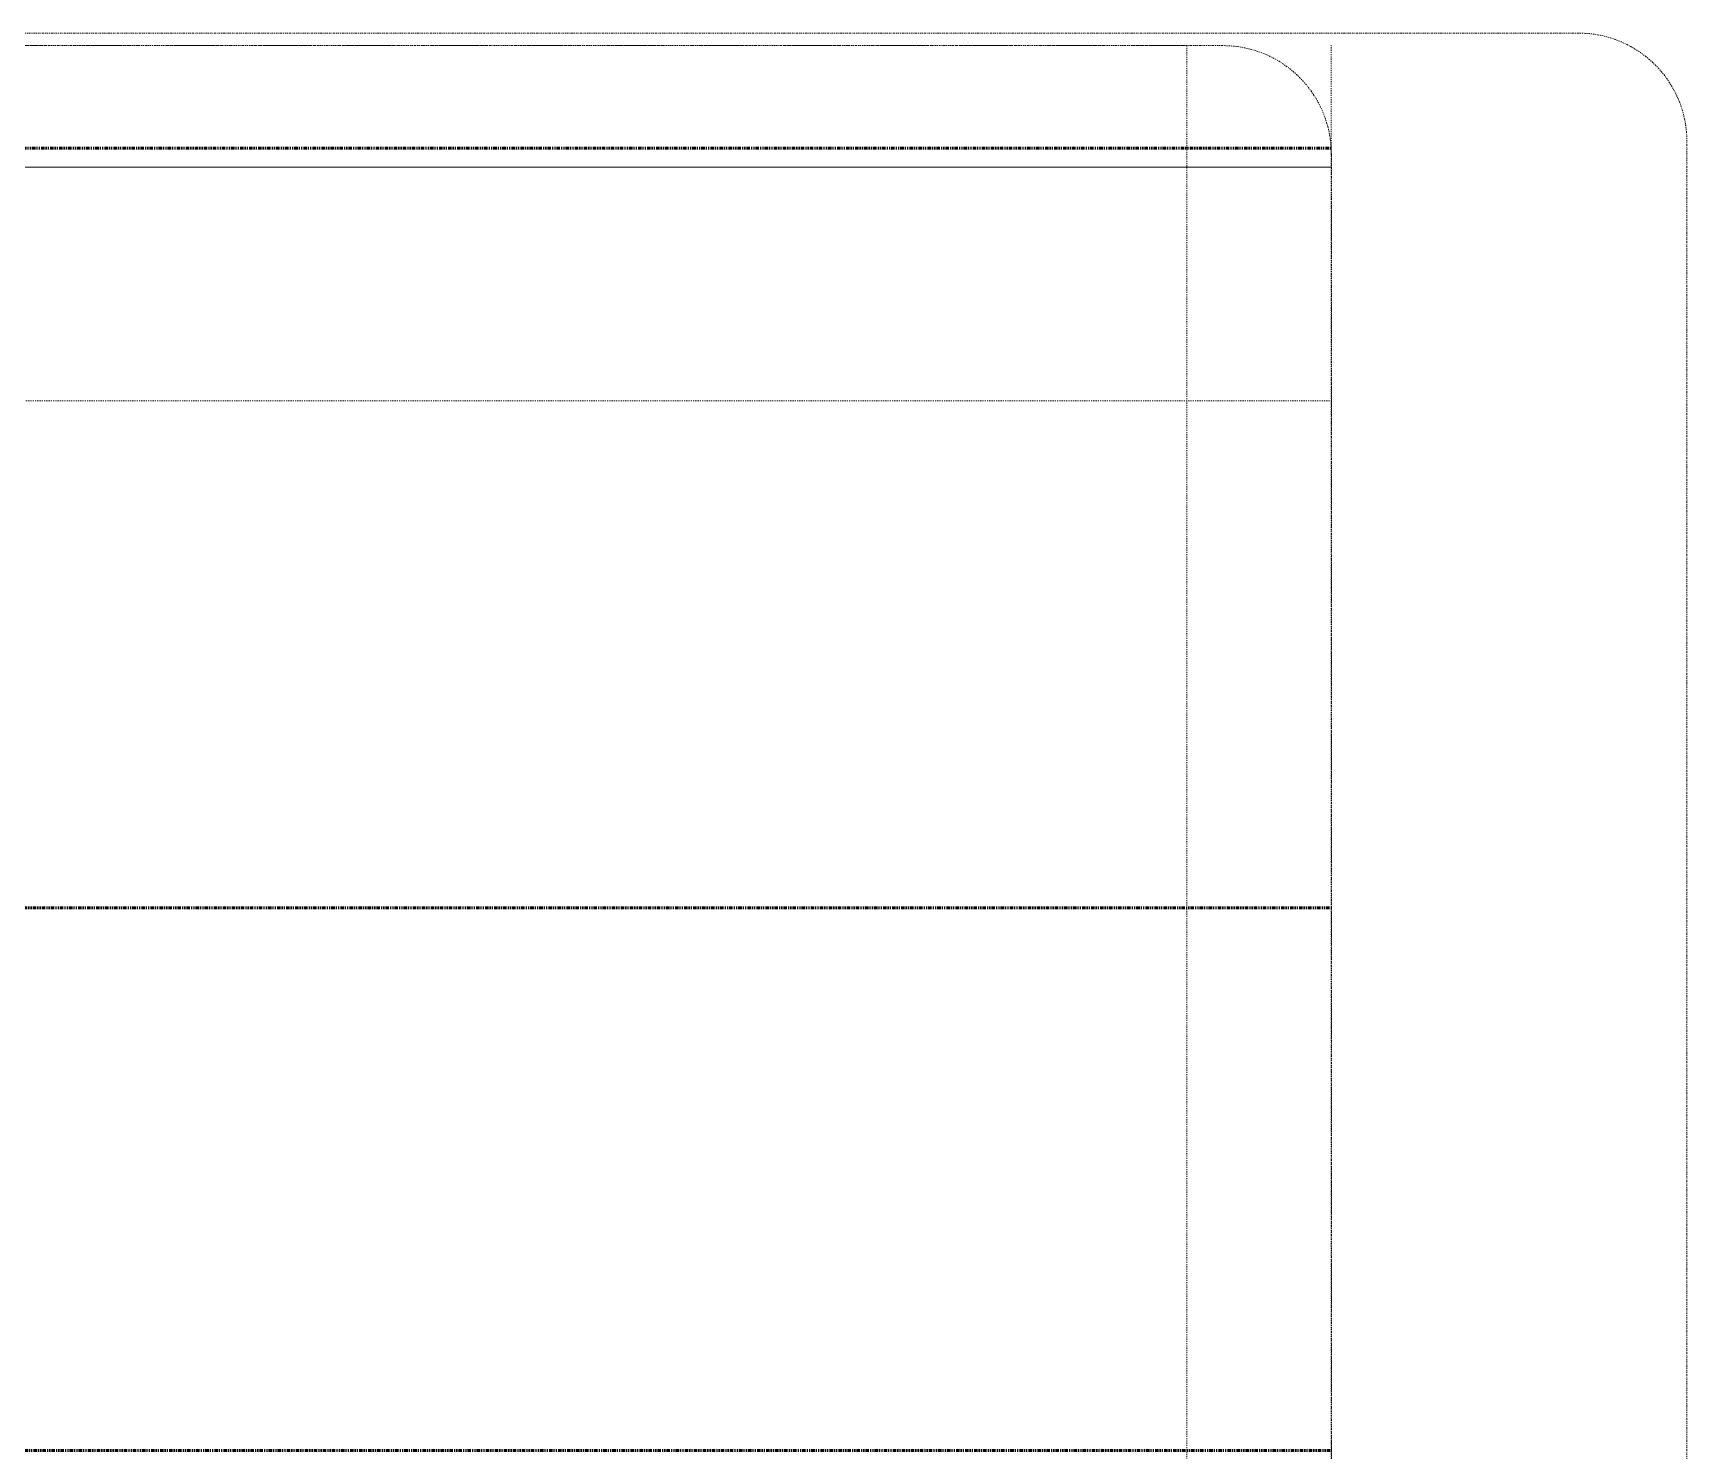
# Model space of a CAD drawing. Header units: inches. Extents: x -4266 to -1814, y 9706 to 12441.
# Drawn here: x -2054.5 to -1871.6, y 12124.6 to 12281.4 of the extents above; entities that cross this region are included whole.
import ezdxf

# ---------------------------------------------------------------- set-up
doc = ezdxf.new("R2010")
doc.units = ezdxf.units.IN
doc.header["$MEASUREMENT"] = 0
for name, pattern in [('Aligning Line 1_8_', [0.25, 0.125, -0.125]), ('Dash Dot 3_16_', [0.3125, 0.1875, -0.0625, 0, -0.0625]), ('Double Dash 3_8_', [1, 0.375, -0.125, 0.125, -0.125, 0.125, -0.125])]:
    doc.linetypes.add(name, pattern=pattern)
for name, color, linetype, lineweight in [('0-1', 7, 'Continuous', 5), ('0-4', 147, 'Aligning Line 1_8_', 9), ('A-ANNO-SYMB-1', 150, 'Dash Dot 3_16_', 9), ('C-PROP-LINE-1', 250, 'Double Dash 3_8_', 50), ('C-TOPO', 7, 'Continuous', 9), ('G-ANNO-SYMB-1', 147, 'Aligning Line 1_8_', 9)]:
    doc.layers.add(name, color=color, linetype=linetype, lineweight=lineweight)

# ---------------------------------------------------------------- blocks, each defined once
blk = doc.blocks.new('CTR - 1st Phase - Unit Layouts_rvt-1-FLOOR PLAN - 1ST FLOOR')
at = {"layer": 'G-ANNO-SYMB-1'}
blk.add_line((-1910.9, 12240.75), (-4009.53, 12240.75), dxfattribs=at)
blk = doc.blocks.new('CTR  - Topography_rvt-1-FLOOR PLAN - 1ST FLOOR')
at = {"layer": 'C-TOPO'}
for p, q in [((-1975.59, 12266.59), (-2117.52, 12266.59)), ((-2117.52, 12266.59), (-1975.59, 12266.59)), ((-1975.59, 12266.59), (-1910.9, 12266.59)), ((-1975.59, 12266.59), (-1910.9, 12266.59))]:
    blk.add_line(p, q, dxfattribs=at)
blk = doc.blocks.new('Family - ___-1878357-FLOOR PLAN - 1ST FLOOR')
at = {"layer": 'C-PROP-LINE-1'}
for p, q in [((-3989.61, 12268.69), (-1910.9, 12268.69)), ((-3929.52, 12184.69), (-1910.9, 12184.69)), ((-3869.45, 12124.69), (-1910.9, 12124.69))]:
    blk.add_line(p, q, dxfattribs=at)
blk = doc.blocks.new('CTR - 1st Phase - Shell_rvt-1-FLOOR PLAN - 1ST FLOOR')
at = {"layer": 'G-ANNO-SYMB-1'}
for q in [(-4071.96, 12280.06), (-1926.95, 9756.53)]:
    blk.add_line((-1926.95, 12280.06), q, dxfattribs=at)
at = {"layer": '0-4'}
blk.add_blockref('Family - ___-1878357-FLOOR PLAN - 1ST FLOOR', (0, 0), dxfattribs=at)
blk = doc.blocks.new('CTR - 1st Phase -Stairs _ Elevators_rvt-1-FLOOR PLAN - 1ST FLOOR')
at = {"layer": 'G-ANNO-SYMB-1'}
blk.add_line((-1910.96, 12280.1), (-1910.96, 9706.24), dxfattribs=at)

msp = doc.modelspace()

# ---------------------------------------------------------------- linework, layer by layer
at = {"layer": 'A-ANNO-SYMB-1'}
for p, q in [((-1922.95638, 12280.04045), (-4059.96446, 12280.04045)), ((-1883.64479, 12281.42614), (-4015.08301, 12281.42614)), ((-1871.64479, 11082.38095), (-1871.64479, 12269.42614)), ((-1910.95638, 9718.24032), (-1910.95638, 12268.04045))]:
    msp.add_line(p, q, dxfattribs=at)
for centre in [(-1922.95638, 12268.04045), (-1883.64479, 12269.42614)]:
    msp.add_arc(centre, 12, 0, 90, dxfattribs=at)

# ---------------------------------------------------------------- block references
at = {"layer": '0-1'}
for name in ['CTR - 1st Phase - Shell_rvt-1-FLOOR PLAN - 1ST FLOOR', 'CTR - 1st Phase -Stairs _ Elevators_rvt-1-FLOOR PLAN - 1ST FLOOR', 'CTR  - Topography_rvt-1-FLOOR PLAN - 1ST FLOOR', 'CTR - 1st Phase - Unit Layouts_rvt-1-FLOOR PLAN - 1ST FLOOR']:
    msp.add_blockref(name, (0, 0), dxfattribs=at)

doc.saveas('drawing.dxf')
